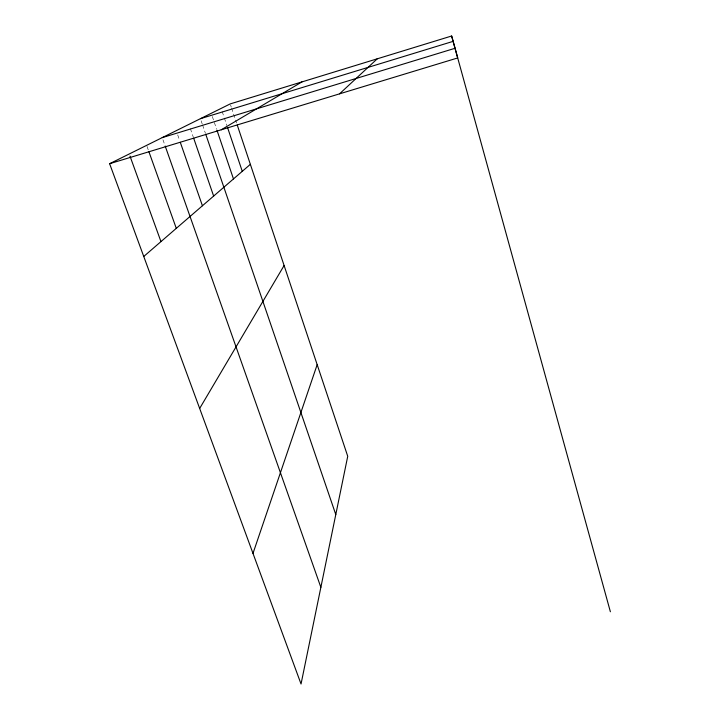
<?xml version="1.0" encoding="UTF-8"?>
<svg xmlns="http://www.w3.org/2000/svg" width="720" height="720" viewBox="0 0 720 720"><rect width="100%" height="100%" fill="white"/><g stroke="black" fill="none" stroke-linecap="round" stroke-linejoin="round"><path stroke-width="0.54" stroke-dasharray="3.6 2.7" d="M147.015 146.403L148.518 150.606M162.954 139.734L164.808 144.99M177.705 134.91L179.55 140.202M190.359 128.61L193.266 137.043M201.141 120.789L202.221 123.957M202.581 125.01L205.47 133.452M212.31 116.496L216.621 129.195M222.201 111.618L223.992 116.946M224.352 118.008L226.863 125.478M230.553 104.976L231.264 107.1M231.615 108.153L236.565 122.994"/><path stroke-width="1.08" d="M252.99 553.401L317.169 364.662M199.665 408.456L284.103 265.518M339.552 93.843L377.253 58.815M143.748 256.482L250.353 164.34M221.247 129.789L301.977 81.9M109.62 163.71L230.202 103.914L451.647 36L457.713 57.942L109.62 163.71L301.041 684L347.733 456.282L237.276 125.118M200.421 118.683L453.132 41.355M162.216 137.628L455.049 48.285M129.987 156.105L160.965 241.605M148.887 151.659L176.292 228.357M165.186 146.043L320.859 587.313M180.288 142.317L202.419 205.767M193.635 138.096L213.642 196.065M205.83 134.505L335.781 514.548M216.972 130.248L233.469 178.929M227.574 127.611L242.271 171.324M451.647 36L610.38 611.757"/></g></svg>
